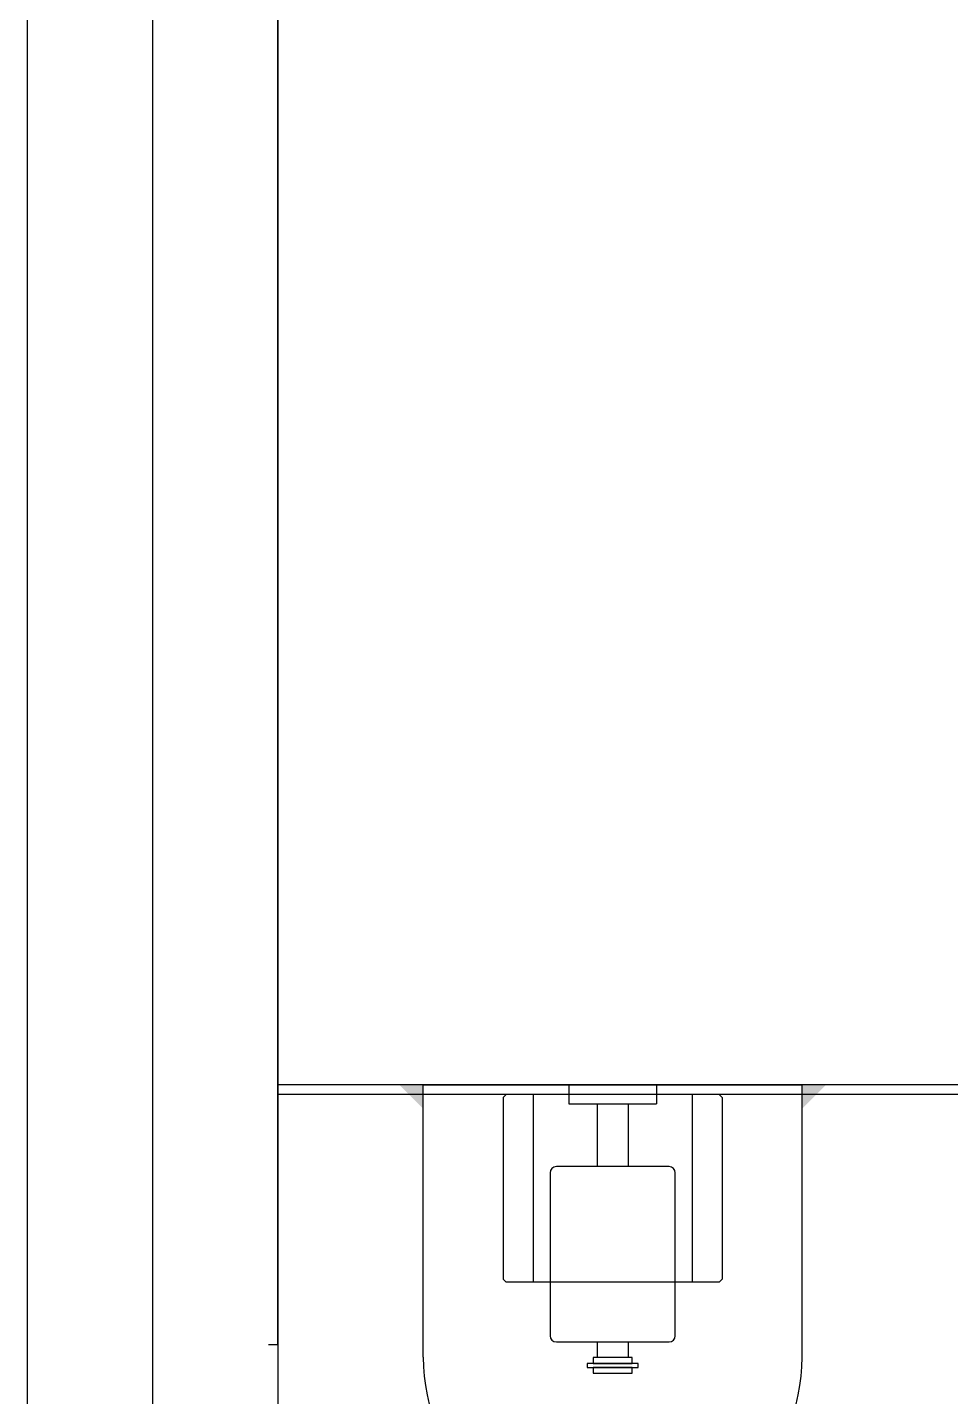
# Model space of a CAD drawing. Extents: x -3080 to 28500, y -1326 to 31609.
# Drawn here: x 6600.76 to 6615.51, y 26349.46 to 26371.32 of the extents above; entities that cross this region are included whole.
import ezdxf

# ---------------------------------------------------------------- set-up
doc = ezdxf.new("R2010")
doc.units = 0
doc.header["$LTSCALE"] = 100
for name, color, linetype in [('0-xref', 8, 'Continuous'), ('188K-SM-07-F10-MECH-CR PIPE-Y2257103$0$AP6B-SM-08-FNN-340-A(13)_Ver1$0$18P2-SM-08-FNN-320-A(5)-20190426-JEN$0$18P2-SM-08-FNN-320-A(5)-20190318-JEN$0$SM-08-FNN-300-A(5)-JEN$0$15P6-SM-08-FNN-320-A(10)-UIS-TCM$0$15P6-SM-08-FNN-00-(@10)170308-MIC$0$0-CDS', 140, 'Continuous'), ('188K-SM-07-F10-MECH-CR PIPE-Y2257103$0$AP7P1-SM-08-FNN-120-A(4)-SMP$0$15P6-SM-08-FNN-320-A(10)-UIS-TCM$0$15P6-SM-08-FNN-00-(@10)170308-MIC$0$0-CDS', 140, 'Continuous')]:
    doc.layers.add(name, color=color, linetype=linetype)

# ---------------------------------------------------------------- blocks, each defined once
blk = doc.blocks.new('188K-SM-07-F10-MECH-CR PIPE-Y2257103$0$CDS-CVD')
at = {"layer": '188K-SM-07-F10-MECH-CR PIPE-Y2257103$0$AP6B-SM-08-FNN-340-A(13)_Ver1$0$18P2-SM-08-FNN-320-A(5)-20190426-JEN$0$18P2-SM-08-FNN-320-A(5)-20190318-JEN$0$SM-08-FNN-300-A(5)-JEN$0$15P6-SM-08-FNN-320-A(10)-UIS-TCM$0$15P6-SM-08-FNN-00-(@10)170308-MIC$0$0-CDS', "ltscale": 0.1}
blk.add_line((6602.76, -72855.477), (6602.76, -73013.977), dxfattribs=at)
blk.add_lwpolyline([(6604.76, -73013.977), (6600.76, -73013.977), (6600.76, -72855.477), (6604.76, -72855.477)], close=True, dxfattribs=at)
at = {"layer": '188K-SM-07-F10-MECH-CR PIPE-Y2257103$0$AP7P1-SM-08-FNN-120-A(4)-SMP$0$15P6-SM-08-FNN-320-A(10)-UIS-TCM$0$15P6-SM-08-FNN-00-(@10)170308-MIC$0$0-CDS', "ltscale": 0.1}
for p, q in [((6604.76, -72984.477), (6604.76, -72933.072)), ((6604.76, -72979.054), (6604.76, -72999.547)), ((6628.46, -72980.327), (6604.76, -72980.327)), ((6628.61, -72980.477), (6604.76, -72980.477)), ((6607.085, -72980.327), (6613.135, -72980.327)), ((6607.085, -72984.671), (6607.085, -72980.327)), ((6613.135, -72980.327), (6607.085, -72980.327)), ((6608.36, -72980.527), (6608.41, -72980.477)), ((6611.81, -72980.477), (6608.41, -72980.477)), ((6608.84, -72980.477), (6608.84, -72983.477)), ((6609.412, -72980.327), (6609.412, -72980.63)), ((6610.808, -72980.327), (6610.808, -72980.63)), ((6611.38, -72980.477), (6611.38, -72983.477)), ((6611.86, -72980.527), (6611.81, -72980.477)), ((6613.135, -72984.671), (6613.135, -72980.327)), ((6608.36, -72980.527), (6608.36, -72983.427)), ((6609.412, -72980.63), (6610.808, -72980.63)), ((6609.86, -72980.63), (6609.86, -72981.63)), ((6610.36, -72980.63), (6610.36, -72981.63)), ((6611.86, -72980.527), (6611.86, -72983.427)), ((6609.11, -72981.73), (6609.11, -72984.33)), ((6611.01, -72981.63), (6609.21, -72981.63)), ((6611.11, -72984.33), (6611.11, -72981.73)), ((6608.41, -72983.477), (6608.36, -72983.427)), ((6611.81, -72983.477), (6608.41, -72983.477)), ((6611.81, -72983.477), (6611.86, -72983.427)), ((6609.21, -72984.43), (6611.01, -72984.43)), ((6609.86, -72984.43), (6609.86, -72984.68)), ((6610.36, -72984.43), (6610.36, -72984.68)), ((6604.76, -72984.477), (6604.61, -72984.477)), ((6609.704, -72984.774), (6609.704, -72984.836)), ((6610.516, -72984.774), (6609.704, -72984.774)), ((6609.704, -72984.836), (6610.516, -72984.836)), ((6609.797, -72984.68), (6609.797, -72984.774)), ((6610.422, -72984.68), (6609.797, -72984.68)), ((6609.797, -72984.774), (6610.422, -72984.774)), ((6609.797, -72984.836), (6609.797, -72984.93)), ((6610.422, -72984.836), (6609.797, -72984.836)), ((6610.422, -72984.774), (6610.422, -72984.68)), ((6610.422, -72984.93), (6610.422, -72984.836)), ((6610.516, -72984.836), (6610.516, -72984.774)), ((6609.797, -72984.93), (6610.422, -72984.93))]:
    blk.add_line(p, q, dxfattribs=at)
for centre, radius, start, end in [((6609.21, -72981.73), 0.1, 90, 180), ((6611.01, -72981.73), 0.1, 0, 90), ((6609.21, -72984.33), 0.1, 180, 270), ((6611.01, -72984.33), 0.1, 270, 0), ((6610.085, -72984.671), 3, 180, 270), ((6610.135, -72984.671), 3, 270, 0)]:
    blk.add_arc(centre, radius, start, end, dxfattribs=at)
for points in [[(6606.704, -72980.327), (6607.085, -72980.327), (6607.085, -72980.708)], [(6613.516, -72980.327), (6613.135, -72980.327), (6613.135, -72980.708)]]:
    blk.add_solid(points, dxfattribs=at)
blk = doc.blocks.new('188K-SM-07-F10-MECH-CR PIPE-Y2257103')
blk.add_blockref('188K-SM-07-F10-MECH-CR PIPE-Y2257103$0$CDS-CVD', (0, 99334.763))

msp = doc.modelspace()

# ---------------------------------------------------------------- block references
at = {"layer": '0-xref'}
msp.add_blockref('188K-SM-07-F10-MECH-CR PIPE-Y2257103', (0, 0), dxfattribs=at)

doc.saveas('drawing.dxf')
